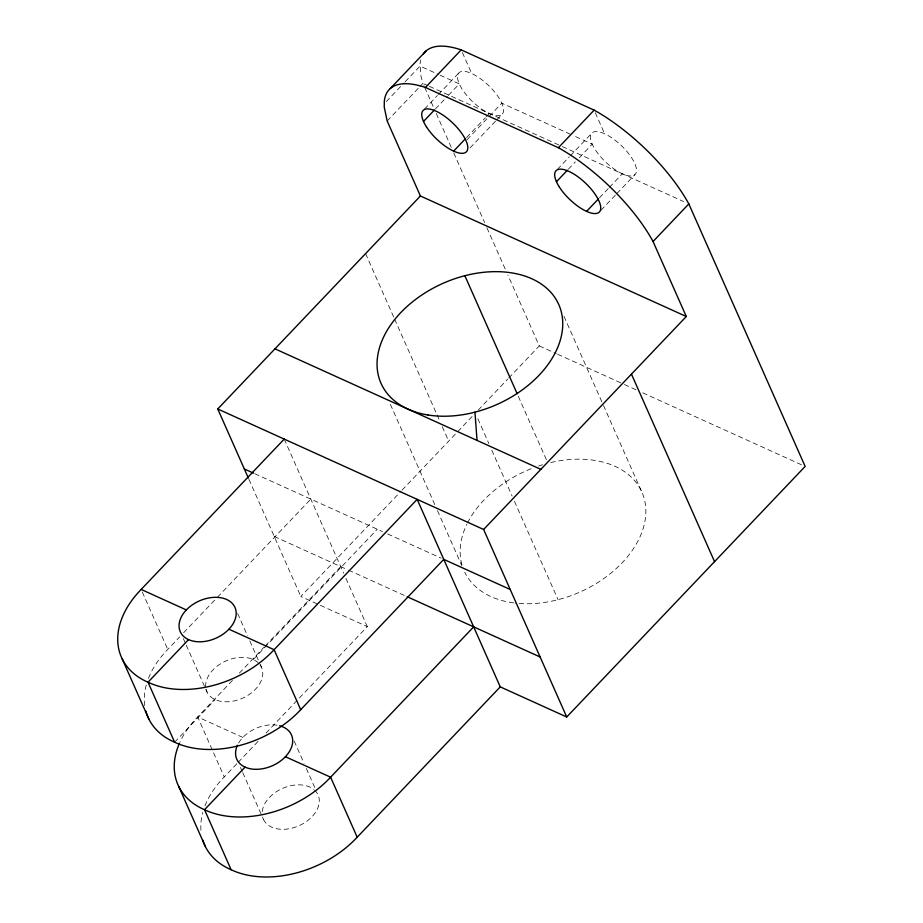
<?xml version="1.0" encoding="UTF-8"?>
<svg xmlns="http://www.w3.org/2000/svg" width="923" height="923" viewBox="0 0 923 923"><rect width="100%" height="100%" fill="white"/><g stroke="black" fill="none" stroke-linecap="round" stroke-linejoin="round"><path stroke-width="0.69" stroke-dasharray="4.62 3.46" d="M386.264 101.599L404.147 82.805M405.139 81.766L420.046 66.11L438.356 74.405M387.175 120.982L418.961 87.581M419.953 86.531L422.942 83.405L420.992 76.251L420.057 63.837A110.391 41.95 43.6 0 1 420.726 59.926M424.465 109.11L437.387 95.531M438.379 94.492L459.239 72.571M435.437 108.949L447.355 96.419M448.347 95.369L459.273 83.889L439.66 74.994M466.565 137.539L485.44 117.706M486.433 116.667L489.409 113.529M467.05 139.708L501.812 103.168L571.256 134.643M470.061 147.899L495.893 120.751M496.886 119.713L501.858 114.487A29.917 11.364 43.6 0 0 477.491 76.701A29.917 11.364 43.6 0 0 462.296 89.393A29.917 11.364 43.6 0 0 501.858 114.487M557.411 169.359L569.329 156.841M570.322 155.791L592.174 132.82M568.372 169.197L575.329 161.894M579.298 157.718L592.22 144.138L572.56 135.231M148.465 678.347A91.919 62.695 -23.9 0 1 167.755 649.446L179.673 636.916M183.642 632.74L216.432 598.289M217.424 597.239L310.809 499.101M599.5 197.799L608.442 188.396M609.434 187.357L622.344 173.789M601.011 210.236L615.918 194.58M616.91 193.542L634.793 174.747A29.917 11.364 43.6 0 0 610.426 136.962A29.917 11.364 43.6 0 0 595.231 149.653A29.917 11.364 43.6 0 0 634.793 174.747M265.986 733.104L367.308 626.613L300.84 596.489L401.044 491.186M402.036 490.136L473.291 415.258M478.218 410.089L507.754 379.041M508.746 378.003L539.274 345.917L507.858 275.042M232.434 680.413L197.672 716.952A91.919 62.695 -23.9 0 0 179.962 742.104M239.392 673.098L264.232 647M265.224 645.95L340.725 566.607M174.62 742.207L215.151 699.611M253.294 659.53L377.276 529.237M204.964 805.848A91.919 62.695 -23.9 0 1 224.254 776.947L237.176 763.379M238.169 762.34L259.028 740.408M428.157 85.77L422.942 83.405L424.107 86.024M429.46 86.358L561.092 146.019M562.395 146.607L683.608 201.549M539.274 345.917L556.292 353.636M557.607 354.236L623.094 383.91M624.41 384.51L637.505 390.441M642.743 392.817L803.841 465.838M254.771 473.707L382.491 531.59M387.706 533.956L441.148 558.173M274.258 536.482L347.244 569.56M348.548 570.149L405.889 596.143M242.864 737.431L197.672 716.952L224.254 776.947M595.312 112.756L604.623 133.777M462.365 52.507L471.688 73.528M563.965 316.301L602.892 404.159M603.48 405.474L641.243 490.701M424.684 87.339L433.995 108.337M436.314 113.587L451.439 147.715M453.77 152.964L484.598 222.535M486.917 227.785L505.539 269.793M518.311 396.359L546.785 460.612M477.86 418.719L488.89 443.64M491.797 450.193L512.138 496.089M514.469 501.339L558.046 599.685M365.577 253.617L394.052 317.87M394.629 319.185L436.464 413.596M437.052 414.912L439.948 421.465M442.279 426.714L448.67 441.136M390.371 404.366L435.114 505.331M437.433 510.581L461.846 565.649M284.215 439.094L343.61 573.125M345.929 578.352L367.308 626.613M248.945 479.36L300.84 596.489M237.673 613.553L247.502 635.728M249.821 640.943L259.64 663.118M260.217 664.422L261.382 667.029M294.183 741.054L304.013 763.229M306.321 768.455L314.985 788.023M183.365 638.624L185.685 643.85M186.261 645.154L207.064 692.112M240.453 767.44L242.184 771.351M242.761 772.655L261.844 815.701M262.42 817.005L263.574 819.624M142.315 592.047L167.755 649.446M200.949 830.239A91.919 62.695 -23.9 0 1 202.795 812.378M550.789 462.538A97.215 66.306 -23.9 0 1 644.035 525.36A97.215 66.306 -23.9 0 1 515.103 603.065M513.719 602.892A97.215 66.306 -23.9 0 1 464.742 572.214M461.915 564.714A97.215 66.306 -23.9 0 1 466.842 524.276M467.465 523.018A97.215 66.306 -23.9 0 1 533.229 467.926M538.571 466.011A97.215 66.306 -23.9 0 1 542.597 464.731M314.662 790.215A29.917 20.398 -23.9 0 1 301.371 824.597A29.917 20.398 -23.9 0 1 262.651 817.109M262.236 811.629A29.917 20.398 -23.9 0 1 282.923 788.23A29.917 20.398 -23.9 0 1 313.808 789.477M144.738 705.576A91.919 62.695 -23.9 0 1 146.296 684.866M259.986 664.745A29.917 20.398 -23.9 0 1 242.207 698.342A29.917 20.398 -23.9 0 1 205.852 688.281M205.691 686.931A29.917 20.398 -23.9 0 1 225.339 661.203A29.917 20.398 -23.9 0 1 258.152 662.702M238.653 742.946A29.917 20.398 -23.9 0 1 277.062 725.213"/><path stroke-width="1.38" d="M390.267 88.55L426.034 50.973M566.722 716.998L483.629 529.479L686.297 316.508L420.415 195.988L387.175 120.982L384.268 107.287L384.291 101.415A110.391 41.95 43.6 0 1 425.434 87.466L461.2 49.877L594.147 110.137A110.391 41.95 43.6 0 1 688.823 203.914L805.156 466.427L566.722 716.998L500.254 686.874L417.161 499.355L274.108 649.7A91.919 62.695 -23.9 0 1 148.026 682.212L174.62 742.207A91.919 62.695 -23.9 0 0 300.69 709.695L443.744 559.361L510.223 589.485M423.507 121.467L434.433 109.987M453.643 151.118L465.561 138.588M248.368 478.068L217.747 408.97L420.415 195.988M425.434 87.466L558.38 147.715L594.147 110.137M188.557 639.616L148.026 682.212A91.919 62.695 -23.9 0 1 141.161 589.439L284.215 439.094M556.454 181.727L567.38 170.247M586.59 211.367L598.508 198.837M686.297 316.508L653.057 241.503L688.823 203.914M245.068 767.117L204.525 809.713L231.119 869.72A91.919 62.695 -23.9 0 0 357.201 837.207L500.254 686.874M473.661 626.867L330.607 777.201A91.919 62.695 -23.9 0 1 204.525 809.713A91.919 62.695 -23.9 0 1 179.454 743.246M274.973 348.836L540.855 469.346M217.747 408.97L483.629 529.479M244.341 468.976L253.467 473.107M407.193 596.731L540.128 656.991M141.161 589.439L186.365 609.93M228.904 629.209L274.108 649.7L300.69 709.695M285.403 756.722L330.607 777.201L357.201 837.207M631.459 374.138L714.552 561.646M464.857 275.723L517.157 393.74M122.228 658.964L148.822 718.971M178.727 786.477L205.321 846.483M474.953 412.166L477.041 440.421M231.119 869.72A91.919 62.695 -23.9 0 1 202.748 839.976M174.62 742.207A91.919 62.695 -23.9 0 1 145.857 711.125M279.646 725.766A29.917 20.398 -23.9 0 1 289.153 751.957A29.917 20.398 -23.9 0 1 252.117 769.067A29.917 20.398 -23.9 0 1 237.442 745.253M558.38 147.715A110.391 41.95 43.6 0 1 653.057 241.503M423.069 54.411A110.391 41.95 43.6 0 1 461.2 49.877M427.914 414.981A97.215 66.306 -23.9 0 0 562.615 320.039A97.215 66.306 -23.9 0 0 419.169 296.814A97.215 66.306 -23.9 0 0 427.914 414.981M194.718 641.427A29.917 20.398 -23.9 0 0 236.161 612.214A29.917 20.398 -23.9 0 0 192.019 605.061A29.917 20.398 -23.9 0 0 194.718 641.427M559.465 187.231A29.917 11.364 43.6 0 0 599.027 212.325A29.917 11.364 43.6 0 0 574.66 174.539A29.917 11.364 43.6 0 0 559.465 187.231M426.53 126.982A29.917 11.364 43.6 0 0 466.092 152.076A29.917 11.364 43.6 0 0 441.725 114.29A29.917 11.364 43.6 0 0 426.53 126.982"/></g></svg>
